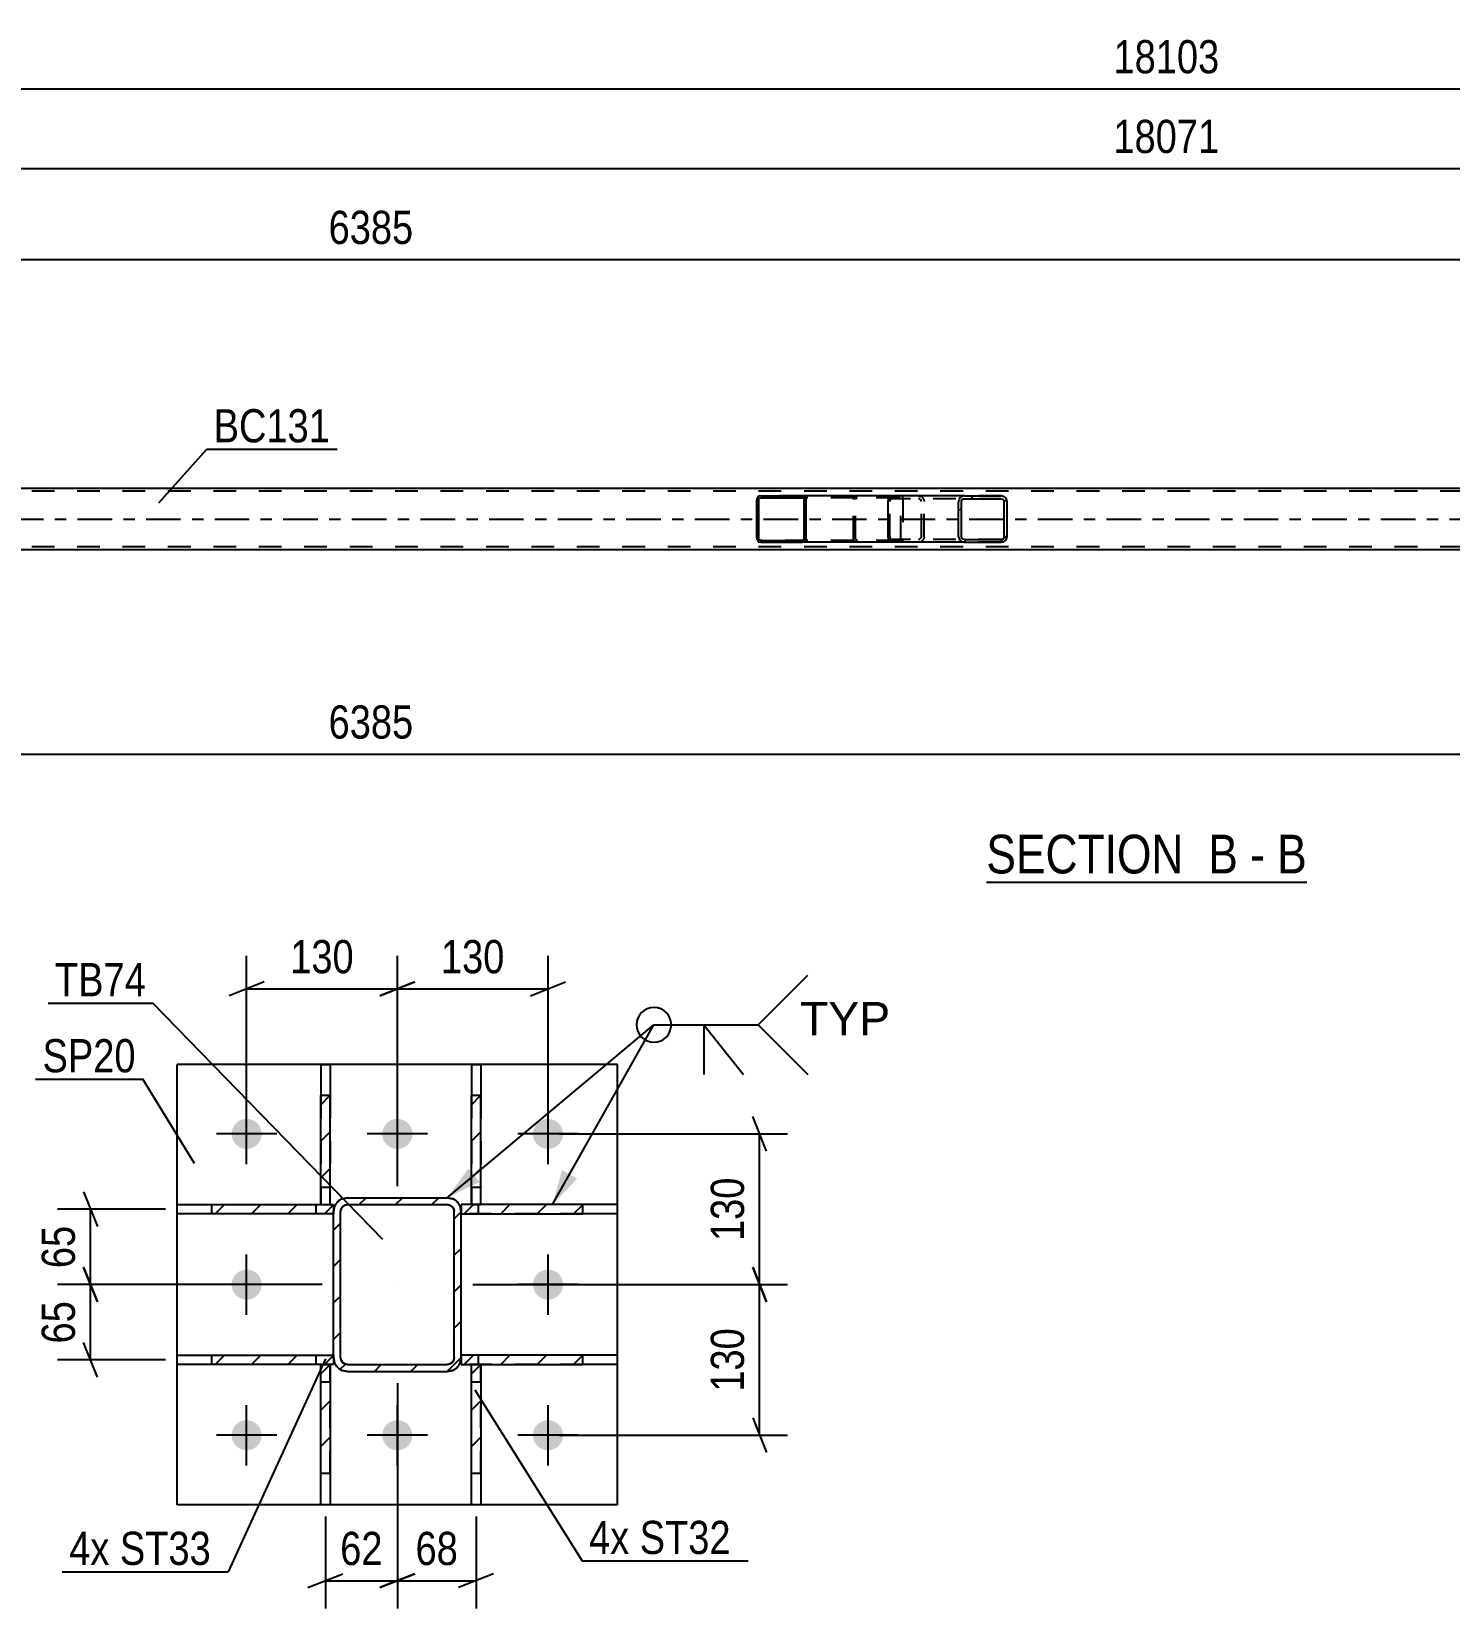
# Model space of a CAD drawing. Header units: millimetres. Extents: x 0 to 841, y 0 to 594.
# Drawn here: x 337.6 to 460, y 143 to 279.1 of the extents above; entities that cross this region are included whole.
import ezdxf

# ---------------------------------------------------------------- set-up
doc = ezdxf.new("R2010")
doc.units = ezdxf.units.MM
doc.linetypes.add('DXK_LINE_DOT2', pattern=[3.9198, 1.9599, -1.9599])
doc.linetypes.add('DXK_LINE_DOT3', pattern=[5.9187, 2.979, -0.9799, 0.9799, -0.9799])
doc.styles.add('Arial', font='ARIAL.TTF', dxfattribs={"height": 0.2})
doc.styles.add('Arial Narrow', font='ARIALN.TTF', dxfattribs={"height": 0.2})

# ---------------------------------------------------------------- blocks, each defined once
blk = doc.blocks.new('Unknown-814748305-12 - 2466')
at = {"color": 6, "linetype": 'Continuous'}
blk.add_line((420, 205.7), (447.64, 205.7), dxfattribs=at)
at = {"color": 0, "linetype": 'Continuous'}
for points in [[(438.1, 206.45), (438.1, 209.95), (420, 209.95), (420, 206.45)], [(441.71, 206.45), (441.71, 209.95), (439.15, 209.95), (439.15, 206.45)], [(444.04, 206.45), (444.04, 209.95), (442.76, 209.95), (442.76, 206.45)], [(447.64, 206.45), (447.64, 209.95), (445.09, 209.95), (445.09, 206.45)]]:
    blk.add_wipeout(points, dxfattribs=at)
at = {"color": 7, "linetype": 'Continuous', "style": 'Arial Narrow'}
for s, p in [('SECTION ', (420, 206.45)), ('B', (439.15, 206.45)), ('B', (445.09, 206.45)), ('-', (442.76, 206.45))]:
    blk.add_text(s, height=3.34, dxfattribs=at).set_placement(p)
blk = doc.blocks.new('Part-814748305-2548 - 2466')
at = {"color": 2, "linetype": 'Continuous'}
for p, q in [((493.81, 239.67), (244.41, 239.67)), ((493.81, 234.39), (244.41, 234.39))]:
    blk.add_line(p, q, dxfattribs=at)
at = {"color": 7, "linetype": 'DXK_LINE_DOT2'}
for p, q in [((762.93, 239.43), (98.59, 239.43)), ((762.93, 234.63), (98.59, 234.63))]:
    blk.add_line(p, q, dxfattribs=at)
at = {"color": 7, "linetype": 'DXK_LINE_DOT3'}
blk.add_line((98.92, 237.03), (762.93, 237.03), dxfattribs=at)
blk = doc.blocks.new('Part-814748305-2533 - 2466')
at = {"linetype": 'Continuous'}
h = blk.add_hatch(dxfattribs=at)
h.set_pattern_fill('', scale=0.7, style=0, pattern_type=0)
h.set_pattern_definition([(45, (421.7501, 238.7348), (-1.57154, 1.57154), [])])
h.paths.add_polyline_path([(421.79, 238.55), (421.75, 238.73), (421.64, 238.89), (421.48, 238.99), (421.29, 239.03), (418.1, 239.03), (417.91, 238.99), (417.75, 238.89), (417.64, 238.73), (417.6, 238.55), (417.6, 235.51), (417.64, 235.33), (417.75, 235.17), (417.91, 235.07), (418.1, 235.03), (421.29, 235.03), (421.48, 235.07), (421.64, 235.17), (421.75, 235.33), (421.79, 235.51)])
h.paths.add_polyline_path([(421.52, 235.42), (421.46, 235.34), (421.38, 235.29), (421.29, 235.27), (418.1, 235.27), (418.01, 235.29), (417.92, 235.34), (417.87, 235.42), (417.85, 235.51), (417.85, 238.55), (417.87, 238.64), (417.92, 238.72), (418.01, 238.77), (418.1, 238.79), (421.29, 238.79), (421.38, 238.77), (421.46, 238.72), (421.52, 238.64), (421.54, 238.55), (421.54, 235.51)])
at = {"color": 2, "linetype": 'Continuous'}
for p, q in [((411.53, 238.55), (411.55, 238.73)), ((411.53, 235.51), (411.53, 238.55)), ((411.55, 238.73), (411.61, 238.89)), ((411.61, 238.89), (411.7, 238.99)), ((411.7, 238.99), (411.8, 239.03)), ((418.1, 239.03), (411.8, 239.03)), ((417.64, 238.73), (417.6, 238.55)), ((417.6, 235.51), (417.6, 238.55)), ((417.85, 238.55), (417.87, 238.64)), ((417.85, 235.51), (417.85, 238.55)), ((417.87, 238.64), (417.92, 238.72)), ((418.1, 239.03), (417.91, 238.99)), ((417.92, 238.72), (418.01, 238.77)), ((418.01, 238.77), (418.1, 238.79)), ((418.1, 239.03), (421.29, 239.03)), ((418.1, 238.79), (421.29, 238.79)), ((421.48, 238.99), (421.29, 239.03)), ((421.29, 238.79), (421.38, 238.77)), ((421.38, 238.77), (421.46, 238.72)), ((421.46, 238.72), (421.52, 238.64)), ((421.52, 238.64), (421.54, 238.55)), ((421.54, 235.51), (421.54, 238.55)), ((421.79, 238.55), (421.75, 238.73)), ((421.79, 235.51), (421.79, 238.55)), ((411.55, 235.33), (411.53, 235.51)), ((417.6, 235.51), (417.64, 235.33)), ((417.87, 235.42), (417.85, 235.51)), ((417.92, 235.34), (417.87, 235.42)), ((421.52, 235.42), (421.46, 235.34)), ((421.54, 235.51), (421.52, 235.42)), ((421.75, 235.33), (421.79, 235.51)), ((411.61, 235.17), (411.55, 235.33)), ((411.7, 235.07), (411.61, 235.17)), ((411.8, 235.03), (411.7, 235.07)), ((418.1, 235.03), (411.8, 235.03)), ((417.91, 235.07), (418.1, 235.03)), ((418.01, 235.29), (417.92, 235.34)), ((418.1, 235.27), (418.01, 235.29)), ((418.1, 235.27), (421.29, 235.27)), ((418.1, 235.03), (421.29, 235.03)), ((421.38, 235.29), (421.29, 235.27)), ((421.29, 235.03), (421.48, 235.07)), ((421.46, 235.34), (421.38, 235.29))]:
    blk.add_line(p, q, dxfattribs=at)
at = {"color": 7, "linetype": 'DXK_LINE_DOT2'}
for p, q in [((411.68, 238.64), (411.67, 238.55)), ((411.67, 235.51), (411.67, 238.55)), ((411.71, 238.72), (411.68, 238.64)), ((411.75, 238.77), (411.71, 238.72)), ((411.8, 238.79), (411.75, 238.77)), ((421.29, 238.79), (411.8, 238.79)), ((412.79, 238.79), (412.79, 239.03)), ((414.14, 239.03), (414.33, 238.99)), ((414.23, 238.77), (414.14, 238.79)), ((414.31, 238.72), (414.23, 238.77)), ((414.37, 238.64), (414.31, 238.72)), ((414.39, 238.55), (414.37, 238.64)), ((414.39, 235.51), (414.39, 238.55)), ((414.6, 238.73), (414.64, 238.55)), ((414.64, 235.51), (414.64, 238.55)), ((421.29, 239.03), (418.1, 239.03)), ((411.67, 235.51), (411.68, 235.42)), ((411.68, 235.42), (411.71, 235.34)), ((414.31, 235.34), (414.37, 235.42)), ((414.37, 235.42), (414.39, 235.51)), ((414.64, 235.51), (414.6, 235.33)), ((411.71, 235.34), (411.75, 235.29)), ((411.75, 235.29), (411.8, 235.27)), ((421.29, 235.27), (411.8, 235.27)), ((412.79, 235.03), (412.79, 235.27)), ((414.14, 235.27), (414.23, 235.29)), ((414.33, 235.07), (414.14, 235.03)), ((414.23, 235.29), (414.31, 235.34)), ((421.29, 235.03), (418.1, 235.03))]:
    blk.add_line(p, q, dxfattribs=at)
for centre, start, end in [((414.15, 238.54), 23.8494, 68.8059), ((414.15, 235.53), 291.1941, 336.1506)]:
    blk.add_arc(centre, 0.492, start, end, dxfattribs=at)
at = {"color": 2, "linetype": 'Continuous'}
for centre, start, end in [((418.09, 238.54), 111.1941, 156.1506), ((421.3, 238.54), 23.8494, 68.8059), ((418.09, 235.53), 203.8494, 248.8059), ((421.3, 235.53), 291.1941, 336.1506)]:
    blk.add_arc(centre, 0.492, start, end, dxfattribs=at)
blk = doc.blocks.new('Part-814748305-2716 - 2466')
at = {"linetype": 'Continuous'}
h = blk.add_hatch(dxfattribs=at)
h.set_pattern_fill('', scale=0.7, style=0, pattern_type=0)
h.set_pattern_definition([(45, (404.4184, 238.8336), (-1.57154, 1.57154), [])])
h.paths.add_polyline_path([(404.44, 238.71), (404.42, 238.83), (404.34, 238.94), (404.23, 239.01), (404.1, 239.03), (400.53, 239.03), (400.4, 239.01), (400.29, 238.94), (400.21, 238.83), (400.19, 238.71), (400.19, 235.35), (400.21, 235.23), (400.29, 235.12), (400.4, 235.06), (400.53, 235.03), (404.1, 235.03), (404.23, 235.06), (404.34, 235.12), (404.42, 235.23), (404.44, 235.35)])
h.paths.add_polyline_path([(404.26, 235.29), (404.22, 235.24), (404.17, 235.2), (404.1, 235.19), (400.53, 235.19), (400.46, 235.2), (400.41, 235.24), (400.37, 235.29), (400.36, 235.35), (400.36, 238.71), (400.37, 238.77), (400.41, 238.82), (400.46, 238.86), (400.53, 238.87), (404.1, 238.87), (404.17, 238.86), (404.22, 238.82), (404.26, 238.77), (404.27, 238.71), (404.27, 235.35)])
at = {"color": 2, "linetype": 'Continuous'}
for p, q in [((400.21, 238.83), (400.19, 238.71)), ((400.19, 235.35), (400.19, 238.71)), ((400.36, 238.71), (400.37, 238.77)), ((400.36, 235.35), (400.36, 238.71)), ((400.37, 238.77), (400.41, 238.82)), ((400.53, 239.03), (400.4, 239.01)), ((400.41, 238.82), (400.46, 238.86)), ((400.46, 238.86), (400.53, 238.87)), ((400.53, 239.03), (404.1, 239.03)), ((400.53, 238.87), (404.1, 238.87)), ((411.8, 239.03), (404.1, 239.03)), ((404.23, 239.01), (404.1, 239.03)), ((404.1, 238.87), (404.17, 238.86)), ((404.17, 238.86), (404.22, 238.82)), ((404.22, 238.82), (404.26, 238.77)), ((404.26, 238.77), (404.27, 238.71)), ((404.27, 235.35), (404.27, 238.71)), ((404.44, 238.71), (404.42, 238.83)), ((404.44, 235.35), (404.44, 238.71)), ((400.19, 235.35), (400.21, 235.23)), ((400.37, 235.29), (400.36, 235.35)), ((400.41, 235.24), (400.37, 235.29)), ((400.4, 235.06), (400.53, 235.03)), ((400.46, 235.2), (400.41, 235.24)), ((400.53, 235.19), (400.46, 235.2)), ((400.53, 235.19), (404.1, 235.19)), ((400.53, 235.03), (404.1, 235.03)), ((404.17, 235.2), (404.1, 235.19)), ((404.1, 235.03), (404.23, 235.06)), ((411.8, 235.03), (404.1, 235.03)), ((404.22, 235.24), (404.17, 235.2)), ((404.26, 235.29), (404.22, 235.24)), ((404.27, 235.35), (404.26, 235.29)), ((404.42, 235.23), (404.44, 235.35))]:
    blk.add_line(p, q, dxfattribs=at)
at = {"color": 7, "linetype": 'DXK_LINE_DOT2'}
for p, q in [((404.1, 239.03), (400.53, 239.03)), ((412.45, 238.87), (400.53, 238.87)), ((408.54, 238.71), (408.56, 238.83)), ((408.54, 235.35), (408.54, 238.71)), ((408.72, 238.77), (408.71, 238.71)), ((408.71, 235.35), (408.71, 238.71)), ((408.76, 238.82), (408.72, 238.77)), ((408.75, 239.01), (408.88, 239.03)), ((408.81, 238.86), (408.76, 238.82)), ((408.88, 238.87), (408.81, 238.86)), ((412.45, 239.03), (411.8, 239.03)), ((412.45, 239.03), (412.58, 239.01)), ((412.52, 238.86), (412.45, 238.87)), ((412.57, 238.82), (412.52, 238.86)), ((412.61, 238.77), (412.57, 238.82)), ((412.62, 238.71), (412.61, 238.77)), ((412.62, 235.35), (412.62, 238.71)), ((412.77, 238.83), (412.79, 238.73)), ((412.79, 238.73), (412.79, 238.71)), ((412.79, 238.71), (412.79, 235.35)), ((412.45, 235.19), (400.53, 235.19)), ((404.1, 235.03), (400.53, 235.03)), ((408.56, 235.23), (408.54, 235.35)), ((408.71, 235.35), (408.72, 235.29)), ((408.72, 235.29), (408.76, 235.24)), ((408.88, 235.03), (408.75, 235.06)), ((408.76, 235.24), (408.77, 235.23)), ((408.77, 235.23), (408.81, 235.2)), ((408.81, 235.2), (408.88, 235.19)), ((412.45, 235.03), (411.8, 235.03)), ((412.45, 235.19), (412.52, 235.2)), ((412.58, 235.06), (412.45, 235.03)), ((412.52, 235.2), (412.57, 235.24)), ((412.57, 235.24), (412.61, 235.29)), ((412.61, 235.29), (412.62, 235.35)), ((412.79, 235.35), (412.77, 235.23))]:
    blk.add_line(p, q, dxfattribs=at)
at = {"color": 2, "linetype": 'Continuous'}
for centre, start, end in [((400.52, 238.7), 110.7583, 155.68), ((404.12, 238.7), 24.32, 69.2417), ((400.52, 235.36), 204.32, 249.2417), ((404.12, 235.36), 290.7583, 335.68)]:
    blk.add_arc(centre, 0.331, start, end, dxfattribs=at)
at = {"color": 7, "linetype": 'DXK_LINE_DOT2'}
for centre, start, end in [((408.86, 238.7), 110.7583, 155.68), ((408.86, 235.36), 204.32, 249.2417), ((412.47, 235.36), 290.7583, 335.68)]:
    blk.add_arc(centre, 0.331, start, end, dxfattribs=at)
blk = doc.blocks.new('Bolt-814748305-5725 - 5706')
at = {"linetype": 'Continuous'}
for points in [[(354.88, 183.97, -1), (357.48, 183.97, -1)], [(367.88, 183.97, -1), (370.48, 183.97, -1)], [(380.88, 183.97, -1), (383.48, 183.97, -1)], [(354.88, 170.97, -1), (357.48, 170.97, -1)], [(380.88, 170.97, -1), (383.48, 170.97, -1)], [(354.88, 157.97, -1), (357.48, 157.97, -1)], [(367.88, 157.97, -1), (370.48, 157.97, -1)], [(380.88, 157.97, -1), (383.48, 157.97, -1)]]:
    blk.add_hatch(color=1, dxfattribs=at).paths.add_polyline_path(points)
at = {"color": 1, "linetype": 'Continuous'}
for p, q in [((356.18, 181.37), (356.18, 186.57)), ((369.18, 181.37), (369.18, 186.57)), ((382.18, 181.37), (382.18, 186.57)), ((358.78, 183.97), (353.58, 183.97)), ((371.78, 183.97), (366.58, 183.97)), ((384.78, 183.97), (379.58, 183.97)), ((356.18, 168.37), (356.18, 173.57)), ((382.18, 168.37), (382.18, 173.57)), ((358.78, 170.97), (353.58, 170.97)), ((384.78, 170.97), (379.58, 170.97)), ((356.18, 155.37), (356.18, 160.57)), ((369.18, 155.37), (369.18, 160.57)), ((382.18, 155.37), (382.18, 160.57)), ((358.78, 157.97), (353.58, 157.97)), ((371.78, 157.97), (366.58, 157.97)), ((384.78, 157.97), (379.58, 157.97))]:
    blk.add_line(p, q, dxfattribs=at)
blk = doc.blocks.new('Part-814748305-5767 - 5706')
at = {"linetype": 'Continuous'}
h = blk.add_hatch(dxfattribs=at)
h.set_pattern_fill('', scale=0.7, style=0, pattern_type=0)
h.set_pattern_definition([(45, (385.181, 177.867), (-1.57154, 1.57154), [])])
h.paths.add_polyline_path([(385.18, 177.07), (385.18, 177.87), (374.68, 177.87), (374.68, 177.07)])
at = {"color": 7, "linetype": 'DXK_LINE_DOT2'}
for p, q in [((385.18, 177.87), (374.68, 177.87)), ((374.68, 177.87), (374.68, 177.07)), ((385.18, 177.07), (374.68, 177.07)), ((376.18, 177.07), (376.18, 177.87))]:
    blk.add_line(p, q, dxfattribs=at)
at = {"color": 2, "linetype": 'Continuous'}
for p, q in [((385.18, 177.87), (374.68, 177.87)), ((374.68, 177.87), (374.68, 177.07)), ((374.68, 177.07), (385.18, 177.07)), ((388.18, 177.87), (385.18, 177.87)), ((385.18, 177.07), (385.18, 177.87)), ((388.18, 177.07), (385.18, 177.07)), ((388.18, 177.07), (388.18, 177.87))]:
    blk.add_line(p, q, dxfattribs=at)
blk = doc.blocks.new('Part-814748305-5788 - 5706')
at = {"linetype": 'Continuous'}
h = blk.add_hatch(dxfattribs=at)
h.set_pattern_fill('', scale=0.7, style=0, pattern_type=0)
h.set_pattern_definition([(45, (374.6827, 164.6695), (-1.57154, 1.57154), [])])
h.paths.add_polyline_path([(374.59, 164.21), (374.68, 164.67), (374.68, 177.27), (374.59, 177.73), (374.33, 178.12), (373.94, 178.38), (373.48, 178.47), (364.88, 178.47), (364.42, 178.38), (364.03, 178.12), (363.77, 177.73), (363.68, 177.27), (363.68, 164.67), (363.77, 164.21), (364.03, 163.82), (364.42, 163.56), (364.88, 163.47), (373.48, 163.47), (373.94, 163.56), (374.33, 163.82)])
h.paths.add_polyline_path([(373.71, 164.12), (373.48, 164.07), (364.88, 164.07), (364.65, 164.12), (364.46, 164.25), (364.33, 164.44), (364.28, 164.67), (364.28, 177.27), (364.33, 177.5), (364.46, 177.69), (364.65, 177.82), (364.88, 177.87), (373.48, 177.87), (373.71, 177.82), (373.91, 177.69), (374.04, 177.5), (374.08, 177.27), (374.08, 164.67), (374.04, 164.44), (373.91, 164.25)])
at = {"color": 7, "linetype": 'DXK_LINE_DOT2'}
for p, q in [((364.42, 178.38), (364.88, 178.47)), ((364.88, 178.47), (373.48, 178.47)), ((373.48, 178.47), (373.94, 178.38)), ((363.68, 177.27), (363.77, 177.73)), ((363.68, 164.67), (363.68, 177.27)), ((364.33, 177.5), (364.28, 177.27)), ((364.28, 164.67), (364.28, 177.27)), ((364.46, 177.69), (364.33, 177.5)), ((364.65, 177.82), (364.46, 177.69)), ((364.88, 177.87), (364.65, 177.82)), ((364.88, 177.87), (373.48, 177.87)), ((373.71, 177.82), (373.48, 177.87)), ((373.91, 177.69), (373.71, 177.82)), ((374.04, 177.5), (373.91, 177.69)), ((374.08, 177.27), (374.04, 177.5)), ((374.08, 164.67), (374.08, 177.27)), ((374.59, 177.73), (374.68, 177.27)), ((374.68, 164.67), (374.68, 177.27)), ((363.77, 164.21), (363.68, 164.67)), ((364.28, 164.67), (364.33, 164.44)), ((374.04, 164.44), (374.08, 164.67)), ((374.68, 164.67), (374.59, 164.21)), ((364.33, 164.44), (364.46, 164.25)), ((364.88, 163.47), (364.42, 163.56)), ((364.46, 164.25), (364.65, 164.12)), ((364.65, 164.12), (364.88, 164.07)), ((364.88, 164.07), (373.48, 164.07)), ((364.88, 163.47), (373.48, 163.47)), ((373.48, 164.07), (373.71, 164.12)), ((373.94, 163.56), (373.48, 163.47)), ((373.71, 164.12), (373.91, 164.25)), ((373.91, 164.25), (374.04, 164.44))]:
    blk.add_line(p, q, dxfattribs=at)
at = {"color": 2, "linetype": 'Continuous'}
for p, q in [((364.88, 178.47), (364.42, 178.38)), ((364.88, 178.47), (373.48, 178.47)), ((373.94, 178.38), (373.48, 178.47)), ((363.77, 177.73), (363.68, 177.27)), ((363.68, 164.67), (363.68, 177.27)), ((364.28, 177.27), (364.33, 177.5)), ((364.28, 164.67), (364.28, 177.27)), ((364.33, 177.5), (364.46, 177.69)), ((364.46, 177.69), (364.65, 177.82)), ((364.65, 177.82), (364.88, 177.87)), ((364.88, 177.87), (373.48, 177.87)), ((373.48, 177.87), (373.71, 177.82)), ((373.71, 177.82), (373.91, 177.69)), ((373.91, 177.69), (374.04, 177.5)), ((374.04, 177.5), (374.08, 177.27)), ((374.08, 164.67), (374.08, 177.27)), ((374.68, 177.27), (374.59, 177.73)), ((374.68, 164.67), (374.68, 177.27)), ((363.68, 164.67), (363.77, 164.21)), ((364.33, 164.44), (364.28, 164.67)), ((374.08, 164.67), (374.04, 164.44)), ((374.59, 164.21), (374.68, 164.67)), ((364.46, 164.25), (364.33, 164.44)), ((364.42, 163.56), (364.88, 163.47)), ((364.65, 164.12), (364.46, 164.25)), ((364.88, 164.07), (364.65, 164.12)), ((364.88, 164.07), (373.48, 164.07)), ((364.88, 163.47), (373.48, 163.47)), ((373.71, 164.12), (373.48, 164.07)), ((373.48, 163.47), (373.94, 163.56)), ((373.91, 164.25), (373.71, 164.12)), ((374.04, 164.44), (373.91, 164.25))]:
    blk.add_line(p, q, dxfattribs=at)
at = {"color": 7, "linetype": 'DXK_LINE_DOT3'}
blk.add_line((369.18, 170.97), (369.18, 170.97), dxfattribs=at)
at = {"color": 7, "linetype": 'DXK_LINE_DOT2'}
for centre, start, end in [((364.88, 177.27), 112.4999, 157.4999), ((373.48, 177.27), 22.4999, 67.4999), ((364.88, 164.67), 202.4999, 247.4999), ((373.48, 164.67), 292.4999, 337.4999)]:
    blk.add_arc(centre, 1.2, start, end, dxfattribs=at)
at = {"color": 2, "linetype": 'Continuous'}
for centre, start, end in [((364.88, 177.27), 112.4999, 157.4999), ((373.48, 177.27), 22.4999, 67.4999), ((364.88, 164.67), 202.4999, 247.4999), ((373.48, 164.67), 292.4999, 337.4999)]:
    blk.add_arc(centre, 1.2, start, end, dxfattribs=at)
blk = doc.blocks.new('Part-814748305-5772 - 5706')
at = {"linetype": 'Continuous'}
h = blk.add_hatch(dxfattribs=at)
h.set_pattern_fill('', scale=0.7, style=0, pattern_type=0)
h.set_pattern_definition([(45, (385.181, 164.867), (-1.57154, 1.57154), [])])
h.paths.add_polyline_path([(385.18, 164.07), (385.18, 164.87), (374.68, 164.87), (374.68, 164.07)])
at = {"color": 7, "linetype": 'DXK_LINE_DOT2'}
for p, q in [((385.18, 164.87), (374.68, 164.87)), ((374.68, 164.87), (374.68, 164.07)), ((376.18, 164.07), (376.18, 164.87)), ((385.18, 164.07), (374.68, 164.07))]:
    blk.add_line(p, q, dxfattribs=at)
at = {"color": 2, "linetype": 'Continuous'}
for p, q in [((385.18, 164.87), (374.68, 164.87)), ((374.68, 164.87), (374.68, 164.07)), ((388.18, 164.87), (385.18, 164.87)), ((385.18, 164.07), (385.18, 164.87)), ((388.18, 164.07), (388.18, 164.87)), ((374.68, 164.07), (385.18, 164.07)), ((388.18, 164.07), (385.18, 164.07))]:
    blk.add_line(p, q, dxfattribs=at)
blk = doc.blocks.new('Part-814748305-5778 - 5706')
at = {"color": 2, "linetype": 'Continuous'}
for p, q in [((350.18, 151.97), (350.18, 189.97)), ((388.18, 189.97), (350.18, 189.97)), ((388.18, 151.97), (388.18, 189.97)), ((388.18, 151.97), (350.18, 151.97))]:
    blk.add_line(p, q, dxfattribs=at)
blk = doc.blocks.new('Part-814748305-5840 - 5706')
at = {"linetype": 'Continuous'}
h = blk.add_hatch(dxfattribs=at)
h.set_pattern_fill('', scale=0.7, style=0, pattern_type=0)
h.set_pattern_definition([(45, (363.6827, 164.8667), (-1.57154, 1.57154), [])])
h.paths.add_polyline_path([(363.68, 164.07), (363.68, 164.87), (353.18, 164.87), (353.18, 164.07)])
at = {"color": 2, "linetype": 'Continuous'}
for p, q in [((350.18, 164.07), (350.18, 164.87)), ((350.18, 164.87), (353.18, 164.87)), ((353.18, 164.87), (363.68, 164.87)), ((353.18, 164.07), (353.18, 164.87)), ((363.68, 164.87), (363.68, 164.07)), ((353.18, 164.07), (350.18, 164.07)), ((363.68, 164.07), (353.18, 164.07))]:
    blk.add_line(p, q, dxfattribs=at)
at = {"color": 7, "linetype": 'DXK_LINE_DOT2'}
for p, q in [((353.18, 164.87), (363.68, 164.87)), ((362.18, 164.07), (362.18, 164.87)), ((363.68, 164.87), (363.68, 164.07)), ((363.68, 164.07), (353.18, 164.07))]:
    blk.add_line(p, q, dxfattribs=at)
blk = doc.blocks.new('Part-814748305-5862 - 5706')
at = {"linetype": 'Continuous'}
h = blk.add_hatch(dxfattribs=at)
h.set_pattern_fill('', scale=0.7, style=0, pattern_type=0)
h.set_pattern_definition([(45, (363.3673, 187.279), (-1.57154, 1.57154), [])])
h.paths.add_polyline_path([(363.37, 177.88), (363.37, 187.28), (362.57, 187.28), (362.57, 177.88)])
at = {"color": 2, "linetype": 'Continuous'}
for p, q in [((362.57, 189.97), (362.57, 187.28)), ((362.57, 189.97), (363.37, 189.97)), ((363.37, 189.97), (363.37, 187.28)), ((362.57, 177.88), (362.57, 187.28)), ((363.37, 187.28), (362.57, 187.28)), ((363.37, 177.88), (363.37, 187.28)), ((362.57, 177.88), (363.37, 177.88))]:
    blk.add_line(p, q, dxfattribs=at)
at = {"color": 7, "linetype": 'DXK_LINE_DOT2'}
for p, q in [((362.57, 187.28), (362.57, 177.88)), ((363.37, 187.28), (363.37, 179.38)), ((362.57, 179.38), (363.37, 179.38)), ((363.37, 177.88), (363.37, 179.38)), ((362.57, 177.88), (363.37, 177.88))]:
    blk.add_line(p, q, dxfattribs=at)
blk = doc.blocks.new('Part-814748305-5879 - 5706')
at = {"linetype": 'Continuous'}
h = blk.add_hatch(dxfattribs=at)
h.set_pattern_fill('', scale=0.7, style=0, pattern_type=0)
h.set_pattern_definition([(45, (376.3668, 187.279), (-1.57154, 1.57154), [])])
h.paths.add_polyline_path([(376.37, 177.88), (376.37, 187.28), (375.57, 187.28), (375.57, 177.88)])
at = {"color": 2, "linetype": 'Continuous'}
for p, q in [((375.57, 189.97), (375.57, 187.28)), ((375.57, 189.97), (376.37, 189.97)), ((376.37, 189.97), (376.37, 187.28)), ((375.57, 177.88), (375.57, 187.28)), ((376.37, 187.28), (375.57, 187.28)), ((376.37, 177.88), (376.37, 187.28)), ((375.57, 177.88), (376.37, 177.88))]:
    blk.add_line(p, q, dxfattribs=at)
at = {"color": 7, "linetype": 'DXK_LINE_DOT2'}
for p, q in [((375.57, 187.28), (375.57, 177.88)), ((376.37, 187.28), (376.37, 179.38)), ((375.57, 179.38), (376.37, 179.38)), ((376.37, 177.88), (376.37, 179.38)), ((375.57, 177.88), (376.37, 177.88))]:
    blk.add_line(p, q, dxfattribs=at)
blk = doc.blocks.new('Part-814748305-5884 - 5706')
at = {"linetype": 'Continuous'}
h = blk.add_hatch(dxfattribs=at)
h.set_pattern_fill('', scale=0.7, style=0, pattern_type=0)
h.set_pattern_definition([(45, (363.3678, 164.077), (-1.57154, 1.57154), [])])
h.paths.add_polyline_path([(363.37, 154.66), (363.37, 164.08), (362.57, 164.08), (362.57, 154.66)])
at = {"color": 7, "linetype": 'DXK_LINE_DOT2'}
for p, q in [((362.57, 162.58), (362.57, 164.08)), ((362.57, 164.08), (363.37, 164.08)), ((363.37, 154.66), (363.37, 164.08)), ((362.57, 162.58), (363.37, 162.58)), ((362.57, 154.66), (362.57, 162.58))]:
    blk.add_line(p, q, dxfattribs=at)
at = {"color": 2, "linetype": 'Continuous'}
for p, q in [((362.57, 154.66), (362.57, 164.08)), ((362.57, 164.08), (363.37, 164.08)), ((363.37, 164.08), (363.37, 154.66)), ((362.57, 151.97), (362.57, 154.66)), ((363.37, 154.66), (362.57, 154.66)), ((363.37, 154.66), (363.37, 151.97)), ((363.37, 151.97), (362.57, 151.97))]:
    blk.add_line(p, q, dxfattribs=at)
blk = doc.blocks.new('Part-814748305-5889 - 5706')
at = {"linetype": 'Continuous'}
h = blk.add_hatch(dxfattribs=at)
h.set_pattern_fill('', scale=0.7, style=0, pattern_type=0)
h.set_pattern_definition([(45, (376.3672, 164.077), (-1.57154, 1.57154), [])])
h.paths.add_polyline_path([(376.37, 154.66), (376.37, 164.08), (375.57, 164.08), (375.57, 154.66)])
at = {"color": 7, "linetype": 'DXK_LINE_DOT2'}
for p, q in [((375.57, 162.58), (375.57, 164.08)), ((375.57, 164.08), (376.37, 164.08)), ((376.37, 154.66), (376.37, 164.08)), ((375.57, 162.58), (376.37, 162.58)), ((375.57, 154.66), (375.57, 162.58))]:
    blk.add_line(p, q, dxfattribs=at)
at = {"color": 2, "linetype": 'Continuous'}
for p, q in [((375.57, 154.66), (375.57, 164.08)), ((375.57, 164.08), (376.37, 164.08)), ((376.37, 164.08), (376.37, 154.66)), ((375.57, 151.97), (375.57, 154.66)), ((376.37, 154.66), (375.57, 154.66)), ((376.37, 154.66), (376.37, 151.97)), ((376.37, 151.97), (375.57, 151.97))]:
    blk.add_line(p, q, dxfattribs=at)
blk = doc.blocks.new('Part-814748305-5894 - 5706')
at = {"linetype": 'Continuous'}
h = blk.add_hatch(dxfattribs=at)
h.set_pattern_fill('', scale=0.7, style=0, pattern_type=0)
h.set_pattern_definition([(45, (363.6827, 177.8667), (-1.57154, 1.57154), [])])
h.paths.add_polyline_path([(363.68, 177.07), (363.68, 177.87), (353.18, 177.87), (353.18, 177.07)])
at = {"color": 2, "linetype": 'Continuous'}
for p, q in [((350.18, 177.07), (350.18, 177.87)), ((350.18, 177.87), (353.18, 177.87)), ((353.18, 177.07), (350.18, 177.07)), ((353.18, 177.87), (363.68, 177.87)), ((353.18, 177.07), (353.18, 177.87)), ((363.68, 177.07), (353.18, 177.07)), ((363.68, 177.87), (363.68, 177.07))]:
    blk.add_line(p, q, dxfattribs=at)
at = {"color": 7, "linetype": 'DXK_LINE_DOT2'}
for p, q in [((353.18, 177.87), (363.68, 177.87)), ((363.68, 177.07), (353.18, 177.07)), ((362.18, 177.07), (362.18, 177.87)), ((363.68, 177.87), (363.68, 177.07))]:
    blk.add_line(p, q, dxfattribs=at)
blk = doc.blocks.new('StraightDimension-814748305-2820 - 2466')
at = {"color": 7, "linetype": 'Continuous'}
blk.add_line((239.21, 259.42), (494.61, 259.42), dxfattribs=at)
at = {"color": 0}
blk.add_wipeout([(371.17, 260.17), (371.17, 264.37), (362.65, 264.37), (362.65, 260.17)], dxfattribs=at)
at = {"color": 3, "style": 'Arial Narrow'}
blk.add_text('6385', height=2.863, dxfattribs=at).set_placement((363.25, 260.77))
blk = doc.blocks.new('StraightDimension-814748305-2795 - 2466')
at = {"color": 7, "linetype": 'Continuous'}
blk.add_line((239.21, 216.74), (494.61, 216.74), dxfattribs=at)
at = {"color": 0}
blk.add_wipeout([(371.17, 217.49), (371.17, 221.69), (362.65, 221.69), (362.65, 217.49)], dxfattribs=at)
at = {"color": 3, "style": 'Arial Narrow'}
blk.add_text('6385', height=2.863, dxfattribs=at).set_placement((363.25, 218.09))
blk = doc.blocks.new('StraightDimension-814748305-2910 - 2466')
at = {"color": 7, "linetype": 'Continuous'}
blk.add_line((97.28, 274.15), (773.79, 274.15), dxfattribs=at)
at = {"color": 0}
blk.add_wipeout([(440.71, 274.9), (440.71, 279.1), (430.37, 279.1), (430.37, 274.9)], dxfattribs=at)
at = {"color": 3, "style": 'Arial Narrow'}
blk.add_text('18103', height=2.863, dxfattribs=at).set_placement((430.97, 275.5))
blk = doc.blocks.new('StraightDimension-814748305-8792 - 2466')
at = {"color": 7, "linetype": 'Continuous'}
blk.add_line((97.92, 267.27), (773.15, 267.27), dxfattribs=at)
at = {"color": 0}
blk.add_wipeout([(440.7, 268.02), (440.7, 272.22), (430.36, 272.22), (430.36, 268.02)], dxfattribs=at)
at = {"color": 3, "style": 'Arial Narrow'}
blk.add_text('18071', height=2.863, dxfattribs=at).set_placement((430.96, 268.62))
blk = doc.blocks.new('StraightDimension-814748305-5913 - 5706')
at = {"color": 7, "linetype": 'Continuous'}
for p, q in [((356.18, 184.97), (356.18, 199.34)), ((369.18, 179.47), (369.18, 199.34)), ((357.68, 197.09), (354.68, 195.89)), ((356.18, 196.49), (369.18, 196.49)), ((367.68, 195.89), (370.68, 197.09))]:
    blk.add_line(p, q, dxfattribs=at)
at = {"color": 0}
blk.add_wipeout([(366.02, 197.24), (366.02, 201.44), (359.34, 201.44), (359.34, 197.24)], dxfattribs=at)
at = {"color": 3, "style": 'Arial Narrow'}
blk.add_text('130', height=2.863, dxfattribs=at).set_placement((359.94, 197.84))
blk = doc.blocks.new('StraightDimension-814748305-5904 - 5706')
at = {"color": 7, "linetype": 'Continuous'}
for p, q in [((369.18, 179.47), (369.18, 199.34)), ((382.18, 184.97), (382.18, 199.34)), ((370.68, 197.09), (367.68, 195.89)), ((369.18, 196.49), (382.18, 196.49)), ((380.68, 195.89), (383.68, 197.09))]:
    blk.add_line(p, q, dxfattribs=at)
at = {"color": 0}
blk.add_wipeout([(379.02, 197.24), (379.02, 201.44), (372.34, 201.44), (372.34, 197.24)], dxfattribs=at)
at = {"color": 3, "style": 'Arial Narrow'}
blk.add_text('130', height=2.863, dxfattribs=at).set_placement((372.94, 197.84))
blk = doc.blocks.new('StraightDimension-814748305-5923 - 5706')
at = {"color": 7, "linetype": 'Continuous'}
for p, q in [((342.11, 178.97), (343.31, 175.97)), ((349.18, 177.47), (339.86, 177.47)), ((342.71, 170.97), (342.71, 177.47)), ((343.31, 169.47), (342.11, 172.47)), ((362.68, 170.97), (339.86, 170.97))]:
    blk.add_line(p, q, dxfattribs=at)
at = {"color": 0}
blk.add_wipeout([(341.96, 176.65), (337.76, 176.65), (337.76, 171.79), (341.96, 171.79)], dxfattribs=at)
at = {"color": 3, "style": 'Arial Narrow'}
blk.add_text('65', height=2.863, rotation=90.0002, dxfattribs=at).set_placement((341.36, 172.39))
blk = doc.blocks.new('StraightDimension-814748305-5929 - 5706')
at = {"color": 7, "linetype": 'Continuous'}
for p, q in [((342.11, 172.47), (343.31, 169.47)), ((362.68, 170.97), (339.86, 170.97)), ((342.71, 164.47), (342.71, 170.97)), ((343.31, 162.97), (342.11, 165.97)), ((349.18, 164.47), (339.86, 164.47))]:
    blk.add_line(p, q, dxfattribs=at)
at = {"color": 0}
blk.add_wipeout([(341.96, 170.15), (337.76, 170.15), (337.76, 165.29), (341.96, 165.29)], dxfattribs=at)
at = {"color": 3, "style": 'Arial Narrow'}
blk.add_text('65', height=2.863, rotation=90.0002, dxfattribs=at).set_placement((341.36, 165.89))
blk = doc.blocks.new('StraightDimension-814748305-5936 - 5706')
at = {"color": 7, "linetype": 'Continuous'}
for p, q in [((401.04, 169.47), (399.84, 172.47)), ((375.68, 170.97), (402.84, 170.97)), ((400.44, 157.97), (400.44, 170.97)), ((399.84, 159.47), (401.04, 156.47)), ((383.18, 157.97), (402.84, 157.97))]:
    blk.add_line(p, q, dxfattribs=at)
at = {"color": 0}
blk.add_wipeout([(399.69, 167.81), (395.49, 167.81), (395.49, 161.13), (399.69, 161.13)], dxfattribs=at)
at = {"color": 3, "style": 'Arial Narrow'}
blk.add_text('130', height=2.863, rotation=90.0002, dxfattribs=at).set_placement((399.09, 161.73))
blk = doc.blocks.new('StraightDimension-814748305-5946 - 5706')
at = {"color": 7, "linetype": 'Continuous'}
for p, q in [((401.04, 182.47), (399.84, 185.47)), ((383.18, 183.97), (402.84, 183.97)), ((400.44, 170.97), (400.44, 183.97)), ((399.84, 172.47), (401.04, 169.47)), ((375.68, 170.97), (402.84, 170.97))]:
    blk.add_line(p, q, dxfattribs=at)
at = {"color": 0}
blk.add_wipeout([(399.69, 180.81), (395.49, 180.81), (395.49, 174.13), (399.69, 174.13)], dxfattribs=at)
at = {"color": 3, "style": 'Arial Narrow'}
blk.add_text('130', height=2.863, rotation=90.0002, dxfattribs=at).set_placement((399.09, 174.73))
blk = doc.blocks.new('StraightDimension-814748305-5957 - 5706')
at = {"color": 7, "linetype": 'Continuous'}
for p, q in [((369.18, 162.47), (369.18, 143.02)), ((375.97, 150.97), (375.97, 143.02)), ((367.68, 144.82), (370.68, 146.02)), ((377.47, 146.02), (374.47, 144.82)), ((369.18, 145.42), (375.97, 145.42))]:
    blk.add_line(p, q, dxfattribs=at)
at = {"color": 0}
blk.add_wipeout([(375, 146.17), (375, 150.37), (370.15, 150.37), (370.15, 146.17)], dxfattribs=at)
at = {"color": 3, "style": 'Arial Narrow'}
blk.add_text('68', height=2.863, dxfattribs=at).set_placement((370.75, 146.77))
blk = doc.blocks.new('StraightDimension-814748305-5966 - 5706')
at = {"color": 7, "linetype": 'Continuous'}
for p, q in [((369.18, 162.47), (369.18, 143.02)), ((362.97, 150.97), (362.97, 143.02)), ((361.47, 144.82), (364.47, 146.02)), ((370.68, 146.02), (367.68, 144.82)), ((362.97, 145.42), (369.18, 145.42))]:
    blk.add_line(p, q, dxfattribs=at)
at = {"color": 0}
blk.add_wipeout([(368.5, 146.17), (368.5, 150.37), (363.65, 150.37), (363.65, 146.17)], dxfattribs=at)
at = {"color": 3, "style": 'Arial Narrow'}
blk.add_text('62', height=2.863, dxfattribs=at).set_placement((364.25, 146.77))
blk = doc.blocks.new('Mark-814748305-2544 - 2466')
at = {"color": 0}
blk.add_wipeout([(363.38, 243.65), (363.38, 246.65), (353.33, 246.65), (353.33, 243.65)], dxfattribs=at)
blk.add_wipeout([(363.38, 243.65), (363.38, 246.65), (353.33, 246.65), (353.33, 243.65)], dxfattribs=at)
at = {"color": 30, "linetype": 'Continuous'}
for p, q in [((348.59, 238.42), (352.73, 243.05)), ((352.73, 243.05), (363.98, 243.05))]:
    blk.add_line(p, q, dxfattribs=at)
at = {"color": 3, "style": 'Arial Narrow'}
blk.add_text('BC131', height=2.863, dxfattribs=at).set_placement((353.33, 243.65))
blk = doc.blocks.new('Mark-814748305-5774 - 5706')
at = {"color": 0}
blk.add_wipeout([(346.61, 189.29), (346.61, 192.29), (338.57, 192.29), (338.57, 189.29)], dxfattribs=at)
blk.add_wipeout([(346.61, 189.29), (346.61, 192.29), (338.57, 192.29), (338.57, 189.29)], dxfattribs=at)
at = {"color": 30, "linetype": 'Continuous'}
for p in [(337.97, 188.69), (351.68, 181.41)]:
    blk.add_line(p, (347.21, 188.69), dxfattribs=at)
at = {"color": 3, "style": 'Arial Narrow'}
blk.add_text('SP20', height=2.863, dxfattribs=at).set_placement((338.57, 189.29))
blk = doc.blocks.new('Mark-814748305-5784 - 5706')
at = {"color": 0}
blk.add_wipeout([(347.49, 195.85), (347.49, 198.85), (339.64, 198.85), (339.64, 195.85)], dxfattribs=at)
blk.add_wipeout([(347.49, 195.85), (347.49, 198.85), (339.64, 198.85), (339.64, 195.85)], dxfattribs=at)
at = {"color": 30, "linetype": 'Continuous'}
for p in [(339.04, 195.25), (367.94, 174.85)]:
    blk.add_line(p, (348.09, 195.25), dxfattribs=at)
at = {"color": 3, "style": 'Arial Narrow'}
blk.add_text('TB74', height=2.863, dxfattribs=at).set_placement((339.64, 195.85))
blk = doc.blocks.new('WeldMark-814748305-5975 - 5706')
at = {"linetype": 'Continuous'}
for points in [[(376.27, 179.82), (373.48, 178.47), (375.3, 180.97)], [(384.69, 180.11), (382.57, 177.87), (383.39, 180.85)]]:
    blk.add_hatch(color=30, dxfattribs=at).paths.add_polyline_path(points)
at = {"color": 30, "linetype": 'Continuous'}
for p, q in [((373.48, 178.47), (391.32, 193.39)), ((382.57, 177.87), (391.32, 193.39)), ((391.32, 193.39), (400.32, 193.39))]:
    blk.add_line(p, q, dxfattribs=at)
at = {"color": 3, "linetype": 'Continuous'}
for q in [(399.04, 189.11), (395.61, 189.11)]:
    blk.add_line((395.61, 193.39), q, dxfattribs=at)
for start, end in [(90, 270), (270, 90)]:
    blk.add_arc((391.32, 193.39), 1.5, start, end, dxfattribs=at)
at = {"color": 0, "linetype": 'Continuous'}
blk.add_wipeout([(411.7, 192.49), (411.7, 195.49), (403.92, 195.49), (403.92, 192.49)], dxfattribs=at)
blk.add_wipeout([(411.7, 192.49), (411.7, 195.49), (403.92, 195.49), (403.92, 192.49)], dxfattribs=at)
at = {"color": 3, "linetype": 'Continuous'}
for q in [(404.61, 197.68), (404.61, 189.11)]:
    blk.add_line((400.32, 193.39), q, dxfattribs=at)
at = {"color": 3, "linetype": 'Continuous', "style": 'Arial'}
blk.add_text('TYP', height=2.865, dxfattribs=at).set_placement((403.92, 192.49))
blk = doc.blocks.new('MarkSet-814748305-6024 - 5706')
at = {"color": 30, "linetype": 'Continuous'}
blk.add_line((362.98, 164.57), (354.59, 146.18), dxfattribs=at)
at = {"color": 0}
for points in [[(344.34, 146.78), (344.34, 149.78), (340.87, 149.78), (340.87, 146.78)], [(353.09, 146.78), (353.09, 149.78), (345.24, 149.78), (345.24, 146.78)]]:
    blk.add_wipeout(points, dxfattribs=at)
for points in [[(344.34, 146.78), (344.34, 149.78), (340.87, 149.78), (340.87, 146.78)], [(353.09, 146.78), (353.09, 149.78), (345.24, 149.78), (345.24, 146.78)]]:
    blk.add_wipeout(points, dxfattribs=at)
at = {"color": 30, "linetype": 'Continuous'}
blk.add_line((340.27, 146.18), (354.59, 146.18), dxfattribs=at)
at = {"color": 3, "style": 'Arial Narrow'}
for s, p in [('4x', (340.87, 146.78)), ('ST33', (345.24, 146.78))]:
    blk.add_text(s, height=2.863, dxfattribs=at).set_placement(p)
blk = doc.blocks.new('MarkSet-814748305-6054 - 5706')
at = {"color": 0}
for points in [[(389.19, 147.72), (389.19, 150.72), (385.72, 150.72), (385.72, 147.72)], [(397.95, 147.72), (397.95, 150.72), (390.09, 150.72), (390.09, 147.72)]]:
    blk.add_wipeout(points, dxfattribs=at)
for points in [[(389.19, 147.72), (389.19, 150.72), (385.72, 150.72), (385.72, 147.72)], [(397.95, 147.72), (397.95, 150.72), (390.09, 150.72), (390.09, 147.72)]]:
    blk.add_wipeout(points, dxfattribs=at)
at = {"color": 30, "linetype": 'Continuous'}
for p, q in [((375.86, 161.89), (385.12, 147.12)), ((385.12, 147.12), (399.45, 147.12))]:
    blk.add_line(p, q, dxfattribs=at)
at = {"color": 3, "style": 'Arial Narrow'}
for s, p in [('4x', (385.72, 147.72)), ('ST32', (390.09, 147.72))]:
    blk.add_text(s, height=2.863, dxfattribs=at).set_placement(p)

msp = doc.modelspace()

# ---------------------------------------------------------------- block references
for name in ['StraightDimension-814748305-2820 - 2466', 'Part-814748305-2548 - 2466', 'Part-814748305-2716 - 2466', 'Part-814748305-2533 - 2466', 'Unknown-814748305-12 - 2466', 'Part-814748305-5778 - 5706', 'Part-814748305-5862 - 5706', 'Part-814748305-5879 - 5706', 'Bolt-814748305-5725 - 5706', 'Part-814748305-5788 - 5706', 'Part-814748305-5894 - 5706', 'Part-814748305-5767 - 5706', 'Part-814748305-5840 - 5706', 'Part-814748305-5772 - 5706', 'Part-814748305-5884 - 5706', 'Part-814748305-5889 - 5706']:
    msp.add_blockref(name, (0, 0))

# ---------------------------------------------------------------- next in the draw order: block references
for name in ['StraightDimension-814748305-2910 - 2466', 'StraightDimension-814748305-2795 - 2466', 'StraightDimension-814748305-5913 - 5706', 'Mark-814748305-5774 - 5706', 'StraightDimension-814748305-5936 - 5706']:
    msp.add_blockref(name, (0, 0))

# ---------------------------------------------------------------- next in the draw order: block references
for name in ['StraightDimension-814748305-8792 - 2466', 'StraightDimension-814748305-5904 - 5706', 'StraightDimension-814748305-5923 - 5706', 'StraightDimension-814748305-5957 - 5706']:
    msp.add_blockref(name, (0, 0))

# ---------------------------------------------------------------- next in the draw order: block references
for name in ['Mark-814748305-2544 - 2466', 'Mark-814748305-5784 - 5706', 'StraightDimension-814748305-5946 - 5706', 'StraightDimension-814748305-5929 - 5706', 'MarkSet-814748305-6054 - 5706']:
    msp.add_blockref(name, (0, 0))

# ---------------------------------------------------------------- next in the draw order: block references
for name in ['WeldMark-814748305-5975 - 5706', 'StraightDimension-814748305-5966 - 5706']:
    msp.add_blockref(name, (0, 0))

# ---------------------------------------------------------------- next in the draw order: block references
msp.add_blockref('MarkSet-814748305-6024 - 5706', (0, 0))

doc.saveas('drawing.dxf')
